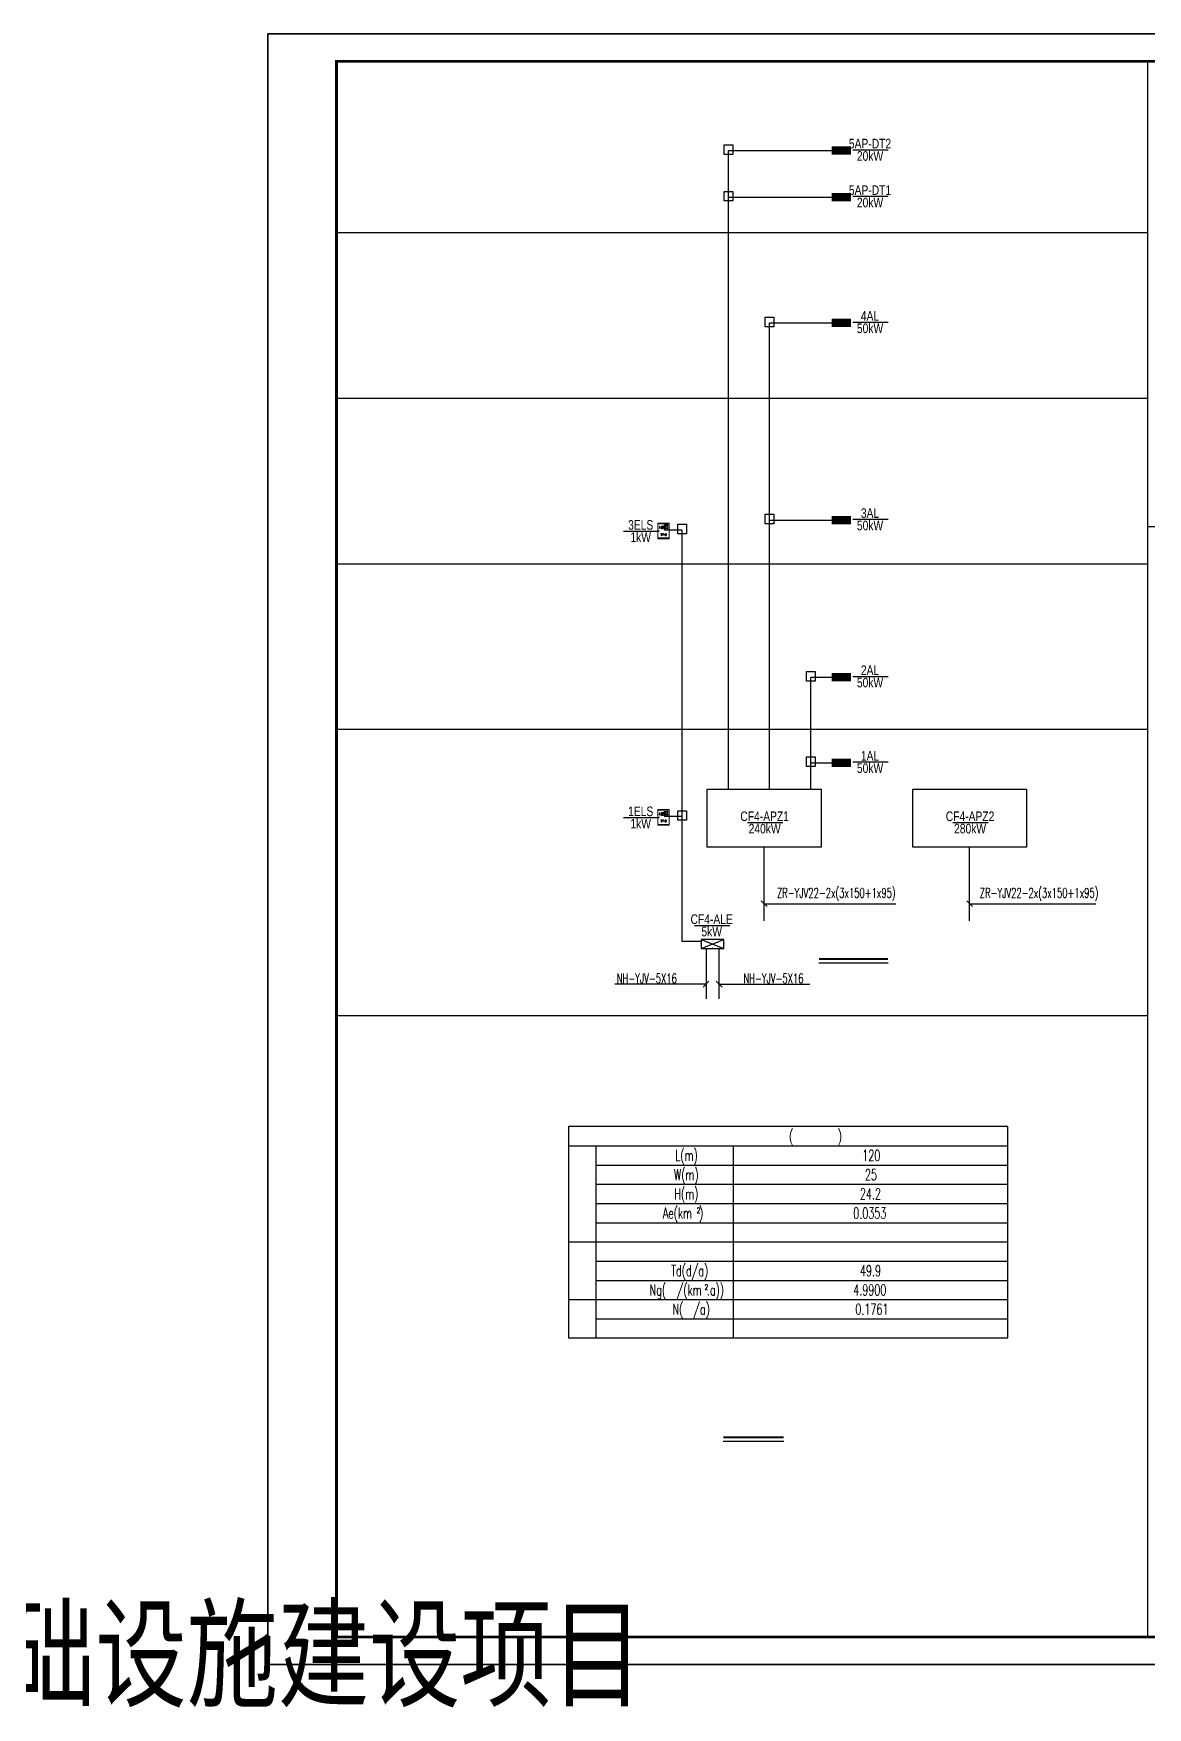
# Model space of a CAD drawing. Extents: x -124594 to 516503, y -3148 to 203159.
# Drawn here: x -11243 to 29318, y 142185 to 203159 of the extents above; entities that cross this region are included whole.
import ezdxf
from ezdxf.enums import TextEntityAlignment as Align

# ---------------------------------------------------------------- set-up
doc = ezdxf.new("R2018")
doc.units = 0
doc.header["$LTSCALE"] = 1000
doc.header["$MEASUREMENT"] = 0
for name, color, linetype in [('DIM-照明', 3, 'Continuous'), ('DIM_SYMB', 3, 'Continuous'), ('EQUIP-箱柜', 3, 'Continuous'), ('EQUIP_箱柜', 3, 'Continuous'), ('LINE_用途', 7, 'Continuous'), ('PUB_TITLE', 4, 'Continuous'), ('TEL_TAB', 7, 'Continuous'), ('TEL_TEXT', 7, 'Continuous'), ('TEXT_用途', 7, 'Continuous'), ('WIRE-照明', 1, 'Continuous'), ('图签目录', 255, 'Continuous'), ('打印框线', 7, 'Continuous'), ('标准打印框线2025-06-19-05-44', 7, 'Continuous')]:
    doc.layers.add(name, color=color, linetype=linetype)
doc.styles.add('_TEL_ATTDEF', font='GBENOR', dxfattribs={"width": 0.8, "height": 3, "bigfont": 'GBCBIG'})
doc.styles.add('_TEL_DIM', font='SIMPLEX', dxfattribs={"width": 0.8, "height": 3.5, "bigfont": 'HZTXT'})
doc.styles.add('HZDF2', font='bzxw.shx', dxfattribs={"width": 0.8, "bigfont": 'bzhz.shx'})
doc.styles.get("Standard").update_dxf_attribs({"font": 'gbenor.shx', "bigfont": 'gbcbig.shx'})
doc.styles.add('宋体', font='宋体.ttf')

# ---------------------------------------------------------------- blocks, each defined once
blk = doc.blocks.new('*U59')
at = {"layer": 'EQUIP_箱柜'}
for p, q in [((0, 135), (675, 135)), ((0, 0), (675, 0))]:
    blk.add_line(p, q, dxfattribs=at)
for points, const_width in [([(0, 68), (675, 68)], 135), ([(0, 135), (0, -135), (675, -135), (675, 135), (0, 135), (0, -135)], 25.7), ([(1, -68), (676, -68)], 135)]:
    blk.add_lwpolyline(points, dxfattribs=dict(at, const_width=const_width))
at = {"color": 7, "style": '_TEL_ATTDEF', "width": 0.8}
blk.add_text('LCP', height=180, dxfattribs=at).set_placement((199, -90))
at = {"layer": 'TEL_TEXT', "color": 7, "style": 'HZDF2', "width": 0.8}
blk.add_text('A', height=200, dxfattribs=at).set_placement((286, -78))
blk = doc.blocks.new('$equip_U$00000189(cyquan-PC)')
at = {"color": 254, "lineweight": 0}
for p, q in [((-0.28, -0.48), (-0.3, -0.48)), ((-0.3, -0.51), (-0.28, -0.51))]:
    blk.add_line(p, q, dxfattribs=at)
at = {"lineweight": 0}
for p, q in [((-0.25, -0.2), (-0.29, -0.35)), ((-0.29, -0.35), (-0.27, -0.35)), ((-0.27, -0.35), (-0.26, -0.3)), ((-0.26, -0.29), (-0.25, -0.23)), ((-0.24, -0.29), (-0.26, -0.29)), ((-0.26, -0.3), (-0.23, -0.3)), ((-0.24, -0.2), (-0.25, -0.2)), ((-0.25, -0.23), (-0.24, -0.29)), ((-0.25, -0.23), (-0.25, -0.23)), ((-0.21, -0.35), (-0.24, -0.2)), ((-0.23, -0.3), (-0.22, -0.35)), ((-0.22, -0.35), (-0.21, -0.35)), ((-0.15, -0.23), (-0.16, -0.23)), ((-0.16, -0.23), (-0.16, -0.25)), ((-0.16, -0.25), (-0.15, -0.25)), ((-0.15, -0.28), (-0.16, -0.29)), ((-0.16, -0.29), (-0.15, -0.29)), ((-0.15, -0.35), (-0.16, -0.35)), ((-0.16, -0.35), (-0.16, -0.37)), ((-0.16, -0.37), (-0.15, -0.37)), ((-0.16, -0.37), (-0.16, -0.37)), ((-0.14, -0.19), (-0.15, -0.19)), ((-0.15, -0.19), (-0.15, -0.2)), ((-0.15, -0.2), (-0.14, -0.2)), ((-0.13, -0.23), (-0.15, -0.23)), ((-0.15, -0.25), (-0.14, -0.25)), ((-0.14, -0.27), (-0.15, -0.28)), ((-0.15, -0.3), (-0.14, -0.29)), ((-0.15, -0.29), (-0.15, -0.3)), ((-0.15, -0.3), (-0.15, -0.3)), ((-0.13, -0.35), (-0.15, -0.35)), ((-0.15, -0.37), (-0.13, -0.37)), ((-0.13, -0.19), (-0.14, -0.19)), ((-0.14, -0.2), (-0.13, -0.2)), ((-0.14, -0.25), (-0.13, -0.25)), ((-0.13, -0.26), (-0.14, -0.27)), ((-0.14, -0.27), (-0.14, -0.27)), ((-0.14, -0.29), (-0.13, -0.28)), ((-0.13, -0.31), (-0.14, -0.31)), ((-0.14, -0.31), (-0.14, -0.33)), ((-0.14, -0.33), (-0.12, -0.33)), ((-0.14, -0.33), (-0.14, -0.33)), ((-0.09, -0.19), (-0.13, -0.19)), ((-0.13, -0.2), (-0.13, -0.21)), ((-0.13, -0.21), (-0.13, -0.22)), ((-0.13, -0.22), (-0.13, -0.23)), ((-0.13, -0.23), (-0.13, -0.23)), ((-0.13, -0.25), (-0.13, -0.26)), ((-0.13, -0.28), (-0.12, -0.26)), ((-0.13, -0.28), (-0.13, -0.28)), ((-0.12, -0.31), (-0.13, -0.31)), ((-0.13, -0.35), (-0.13, -0.35)), ((-0.09, -0.35), (-0.13, -0.35)), ((-0.13, -0.37), (-0.02, -0.37)), ((-0.12, -0.2), (-0.1, -0.2)), ((-0.12, -0.22), (-0.12, -0.2)), ((-0.12, -0.23), (-0.12, -0.22)), ((-0.12, -0.23), (-0.12, -0.23)), ((-0.1, -0.23), (-0.12, -0.23)), ((-0.12, -0.25), (-0.1, -0.25)), ((-0.12, -0.26), (-0.12, -0.25)), ((-0.11, -0.31), (-0.12, -0.31)), ((-0.12, -0.33), (-0.11, -0.32)), ((-0.09, -0.31), (-0.11, -0.31)), ((-0.11, -0.32), (-0.09, -0.32)), ((-0.1, -0.2), (-0.1, -0.23)), ((-0.1, -0.25), (-0.1, -0.26)), ((-0.1, -0.26), (-0.1, -0.27)), ((-0.1, -0.26), (-0.1, -0.26)), ((-0.1, -0.27), (-0.1, -0.29)), ((-0.1, -0.29), (-0.08, -0.29)), ((-0.08, -0.19), (-0.09, -0.19)), ((-0.09, -0.29), (-0.09, -0.3)), ((-0.07, -0.29), (-0.09, -0.29)), ((-0.09, -0.3), (-0.09, -0.31)), ((-0.09, -0.32), (-0.09, -0.35)), ((-0.07, -0.19), (-0.08, -0.19)), ((-0.08, -0.2), (-0.07, -0.2)), ((-0.08, -0.2), (-0.08, -0.2)), ((-0.08, -0.23), (-0.08, -0.2)), ((-0.08, -0.23), (-0.08, -0.25)), ((-0.07, -0.23), (-0.08, -0.23)), ((-0.08, -0.25), (-0.08, -0.23)), ((-0.08, -0.25), (-0.06, -0.25)), ((-0.08, -0.25), (-0.08, -0.25)), ((-0.08, -0.26), (-0.08, -0.25)), ((-0.08, -0.27), (-0.08, -0.26)), ((-0.08, -0.29), (-0.08, -0.27)), ((-0.08, -0.29), (-0.08, -0.29)), ((-0.07, -0.2), (-0.07, -0.19)), ((-0.06, -0.23), (-0.07, -0.23)), ((-0.07, -0.31), (-0.07, -0.29)), ((-0.07, -0.31), (-0.07, -0.31)), ((-0.04, -0.31), (-0.07, -0.31)), ((-0.07, -0.32), (-0.04, -0.32)), ((-0.07, -0.35), (-0.07, -0.32)), ((-0.03, -0.35), (-0.07, -0.35)), ((-0.06, -0.19), (-0.06, -0.2)), ((-0.04, -0.19), (-0.06, -0.19)), ((-0.06, -0.2), (-0.06, -0.22)), ((-0.06, -0.22), (-0.06, -0.24)), ((-0.06, -0.25), (-0.06, -0.23)), ((-0.06, -0.24), (-0.06, -0.25)), ((-0.06, -0.25), (-0.06, -0.27)), ((-0.06, -0.27), (-0.04, -0.27)), ((-0.04, -0.2), (-0.04, -0.19)), ((-0.04, -0.22), (-0.04, -0.2)), ((-0.04, -0.24), (-0.04, -0.22)), ((-0.04, -0.26), (-0.04, -0.24)), ((-0.04, -0.27), (-0.04, -0.26)), ((-0.04, -0.28), (-0.04, -0.29)), ((-0.03, -0.28), (-0.04, -0.28)), ((-0.04, -0.29), (-0.04, -0.3)), ((-0.04, -0.3), (-0.02, -0.3)), ((-0.03, -0.31), (-0.04, -0.31)), ((-0.04, -0.32), (-0.03, -0.33)), ((-0.04, -0.32), (-0.04, -0.32)), ((-0.03, -0.17), (-0.03, -0.18)), ((-0.01, -0.17), (-0.03, -0.17)), ((-0.03, -0.18), (-0.02, -0.19)), ((-0.02, -0.27), (-0.03, -0.28)), ((-0.03, -0.28), (-0.03, -0.28)), ((-0.02, -0.31), (-0.03, -0.31)), ((-0.03, -0.33), (-0.02, -0.33)), ((-0.01, -0.35), (-0.03, -0.35)), ((-0.02, -0.19), (-0.02, -0.2)), ((-0.02, -0.2), (-0.02, -0.27)), ((-0.02, -0.29), (-0.01, -0.28)), ((-0.02, -0.3), (-0.02, -0.29)), ((-0.02, -0.33), (-0.02, -0.31)), ((-0.02, -0.31), (-0.02, -0.31)), ((-0.02, -0.37), (-0.01, -0.37)), ((-0.01, -0.19), (-0.01, -0.17)), ((-0.01, -0.2), (-0.01, -0.19)), ((-0.01, -0.2), (-0.01, -0.2)), ((-0.01, -0.27), (-0.01, -0.2)), ((-0.01, -0.28), (-0.01, -0.27)), ((0, -0.35), (-0.01, -0.35)), ((-0.01, -0.37), (0, -0.37)), ((0, -0.37), (0, -0.35))]:
    blk.add_line(p, q, dxfattribs=at)
at = {"color": 7, "lineweight": 0}
for p, q in [((-0.1, -0.65), (-0.17, -0.65)), ((-0.17, -0.65), (-0.17, -0.67)), ((-0.17, -0.67), (-0.15, -0.67)), ((-0.15, -0.67), (-0.15, -0.81)), ((-0.15, -0.81), (-0.13, -0.81)), ((-0.13, -0.67), (-0.1, -0.67)), ((-0.13, -0.81), (-0.13, -0.67)), ((-0.1, -0.67), (-0.1, -0.65)), ((-0.09, -0.65), (-0.05, -0.74)), ((-0.07, -0.65), (-0.09, -0.65)), ((-0.05, -0.72), (-0.07, -0.65)), ((-0.02, -0.65), (-0.05, -0.72)), ((-0.05, -0.72), (-0.05, -0.72)), ((-0.05, -0.74), (-0.05, -0.81)), ((-0.05, -0.81), (-0.04, -0.81)), ((-0.04, -0.74), (0, -0.65)), ((-0.04, -0.81), (-0.04, -0.74)), ((0, -0.65), (-0.02, -0.65)), ((0.01, -0.72), (0.09, -0.72)), ((0.01, -0.74), (0.01, -0.72)), ((0.09, -0.74), (0.01, -0.74)), ((0.09, -0.72), (0.09, -0.74)), ((0.09, -0.74), (0.09, -0.74)), ((0.1, -0.65), (0.1, -0.81)), ((0.13, -0.65), (0.1, -0.65)), ((0.1, -0.81), (0.13, -0.81)), ((0.12, -0.67), (0.13, -0.67)), ((0.12, -0.79), (0.12, -0.67)), ((0.13, -0.79), (0.12, -0.79)), ((0.14, -0.66), (0.13, -0.65)), ((0.13, -0.67), (0.13, -0.67)), ((0.13, -0.67), (0.14, -0.68)), ((0.14, -0.79), (0.13, -0.79)), ((0.13, -0.81), (0.14, -0.81)), ((0.15, -0.66), (0.14, -0.66)), ((0.14, -0.68), (0.15, -0.68)), ((0.15, -0.78), (0.14, -0.79)), ((0.14, -0.81), (0.15, -0.8)), ((0.16, -0.66), (0.15, -0.66)), ((0.15, -0.68), (0.15, -0.69)), ((0.15, -0.69), (0.16, -0.7)), ((0.16, -0.77), (0.15, -0.78)), ((0.15, -0.78), (0.15, -0.78)), ((0.15, -0.8), (0.16, -0.8)), ((0.17, -0.67), (0.16, -0.66)), ((0.16, -0.7), (0.16, -0.71)), ((0.16, -0.71), (0.16, -0.73)), ((0.16, -0.73), (0.16, -0.74)), ((0.16, -0.74), (0.16, -0.76)), ((0.16, -0.76), (0.16, -0.77)), ((0.16, -0.8), (0.16, -0.79)), ((0.16, -0.79), (0.17, -0.79)), ((0.17, -0.68), (0.17, -0.67)), ((0.17, -0.69), (0.17, -0.68)), ((0.18, -0.71), (0.17, -0.69)), ((0.17, -0.76), (0.18, -0.75)), ((0.17, -0.78), (0.17, -0.76)), ((0.17, -0.79), (0.17, -0.78)), ((0.18, -0.72), (0.18, -0.71)), ((0.18, -0.73), (0.18, -0.72)), ((0.18, -0.75), (0.18, -0.73))]:
    blk.add_line(p, q, dxfattribs=at)
at = {"color": 5, "lineweight": 0}
for p, q in [((0.05, -0.44), (0.05, -0.12)), ((0.05, -0.12), (0.27, -0.12)), ((0.27, -0.44), (0.05, -0.44)), ((0.1, -0.23), (0.1, -0.15)), ((0.1, -0.15), (0.23, -0.15)), ((0.23, -0.23), (0.1, -0.23)), ((0.23, -0.15), (0.23, -0.23)), ((0.27, -0.12), (0.27, -0.44))]:
    blk.add_line(p, q, dxfattribs=at)
at = {"lineweight": 0}
blk.add_lwpolyline([(-0.36, 0), (0.36, 0), (0.36, -0.99), (-0.36, -0.99)], close=True, dxfattribs=at)
for points in [[(-0.36, -0.02), (0.36, -0.02)], [(-0.36, -0.05), (0.36, -0.05)], [(-0.36, -0.94), (0.36, -0.94)], [(-0.36, -0.97), (0.36, -0.97)]]:
    blk.add_lwpolyline(points, dxfattribs=at)
at = {"color": 5, "lineweight": 0}
for centre, radius in [((0.09, -0.3), 0.00495), ((0.09, -0.3), 0.00045), ((0.09, -0.33), 0.00198), ((0.09, -0.35), 0.00198), ((0.13, -0.3), 0.00495), ((0.13, -0.33), 0.0063), ((0.13, -0.37), 0.0063), ((0.13, -0.3), 0.00045), ((0.16, -0.3), 0.00495), ((0.16, -0.3), 0.00045), ((0.16, -0.33), 0.0063), ((0.16, -0.37), 0.0063), ((0.2, -0.3), 0.00495), ((0.2, -0.33), 0.0063), ((0.2, -0.37), 0.0063), ((0.2, -0.3), 0.00045), ((0.23, -0.3), 0.00495), ((0.23, -0.3), 0.00045), ((0.23, -0.33), 0.0063), ((0.23, -0.37), 0.0063)]:
    blk.add_circle(centre, radius, dxfattribs=at)
at = {"color": 254, "lineweight": 0}
for start, end in [(119.1103, 240.8897), (299.1104, 60.8896)]:
    blk.add_arc((-0.29, -0.49), 0.0171, start, end, dxfattribs=at)
at = {"color": 7, "style": '_TEL_DIM', "flags": 1}
for tag in ['A', 'REMARK']:
    blk.add_attdef(tag, text='', height=0.00002, dxfattribs=at).set_placement((0, 0), align=Align.MIDDLE_CENTER)
blk = doc.blocks.new('$equip$00002938')
for p, q in [((-0.75, 0.6), (-0.75, 0)), ((0.75, 0.6), (-0.75, 0.6)), ((-0.75, 0.6), (0.75, 0)), ((-0.75, 0), (0.75, 0.6)), ((-0.75, 0), (0.75, 0)), ((0.75, 0), (0.75, 0.6))]:
    blk.add_line(p, q)
at = {"const_width": 0.05}
blk.add_lwpolyline([(-0.75, 0.6), (-0.75, 0), (0.75, 0), (0.75, 0.6), (-0.75, 0.6), (-0.75, 0)], dxfattribs=at)
for p in [(-0.75, 0.3), (0, 0.6), (0, 0), (0.75, 0.3)]:
    blk.add_point(p)
at = {"color": 7, "style": '_TEL_DIM', "flags": 1}
for tag in ['A', 'REMARK']:
    blk.add_attdef(tag, text='', height=0.00002, dxfattribs=at).set_placement((0, 0), align=Align.MIDDLE_CENTER)
blk = doc.blocks.new('ztwj01_202506190428')
at = {"layer": '图签目录', "lineweight": 30, "width": 0.8, "flags": 104}
for tag, p in [('建设单位', (17900, 1966)), ('工程名称', (25900, 1992)), ('图纸名称', (33900, 2000))]:
    blk.add_attdef(tag, text='', height=300, dxfattribs=at).set_placement(p, align=Align.MIDDLE_CENTER)
at = {"layer": '图签目录', "style": '宋体', "width": 0.8}
for tag, p in [('图纸编号', (40208, 2013)), ('图纸时间', (32025, 1028)), ('设计号', (35900, 1000))]:
    blk.add_attdef(tag, text='', height=300, dxfattribs=at).set_placement(p, align=Align.MIDDLE)
for tag, p in [('65', (37897, 864)), ('3', (40197, 847))]:
    blk.add_attdef(tag, text='', height=300, dxfattribs=at).set_placement(p, align=Align.CENTER)

msp = doc.modelspace()

# ---------------------------------------------------------------- linework, layer by layer
for p, q in [((29318, 202149), (29318, 144749)), ((-210, 195912), (29318, 195912)), ((-210, 189879), (29318, 189879)), ((29318, 185201), (53601, 185201)), ((-210, 183846), (29318, 183846)), ((-210, 177814), (29318, 177814)), ((-210, 167393), (29299, 167393))]:
    msp.add_line(p, q)
for points in [[(13901, 199102), (14216, 199102), (14216, 198754), (13901, 198754)], [(13901, 197407), (14216, 197407), (14216, 197059), (13901, 197059)], [(15401, 192827), (15716, 192827), (15716, 192478), (15401, 192478)], [(15401, 185645), (15716, 185645), (15716, 185296), (15401, 185296)], [(12213, 185282), (12528, 185282), (12528, 184933), (12213, 184933)], [(16901, 179922), (17216, 179922), (17216, 179573), (16901, 179573)], [(16901, 176806), (17216, 176806), (17216, 176457), (16901, 176457)], [(12213, 174849), (12528, 174849), (12528, 174500), (12213, 174500)]]:
    msp.add_lwpolyline(points, close=True)
at = {"layer": 'DIM-照明'}
for p, q in [((15468, 171357), (15255, 171570)), ((15362, 171463), (16185, 171463)), ((16185, 171463), (20150, 171463)), ((22947, 171357), (22735, 171570)), ((22841, 171463), (23664, 171463)), ((23664, 171463), (27438, 171463)), ((12417, 168534), (9924, 168534)), ((13241, 168534), (12417, 168534)), ((13135, 168428), (13347, 168640)), ((13830, 168428), (13618, 168640)), ((13724, 168534), (14548, 168534)), ((14548, 168534), (17018, 168534))]:
    msp.add_line(p, q, dxfattribs=at)
at = {"layer": 'DIM_SYMB', "const_width": 70}
for points in [[(17354, 169447), (19870, 169447)], [(13874, 152027), (16073, 152027)]]:
    msp.add_lwpolyline(points, dxfattribs=at)
at = {"layer": 'DIM_SYMB'}
for points in [[(17354, 169307), (19870, 169307)], [(13874, 151887), (16073, 151887)]]:
    msp.add_lwpolyline(points, dxfattribs=at)
at = {"layer": 'EQUIP_箱柜'}
for points in [[(13290, 175638), (17433, 175638), (17433, 173521), (13290, 173521)], [(20769, 175638), (24913, 175638), (24913, 173521), (20769, 173521)]]:
    msp.add_lwpolyline(points, close=True, dxfattribs=at)
at = {"layer": 'LINE_用途'}
for p, q in [((18588, 198923), (19875, 198923)), ((18588, 197228), (19875, 197228)), ((18588, 192648), (19875, 192648)), ((18588, 185466), (19875, 185466)), ((10239, 185036), (11525, 185036)), ((18588, 179743), (19875, 179743)), ((18588, 176627), (19875, 176627)), ((10239, 174603), (11525, 174603)), ((14752, 174423), (16038, 174423)), ((22231, 174423), (23518, 174423)), ((12824, 170674), (14110, 170674))]:
    msp.add_line(p, q, dxfattribs=at)
at = {"layer": 'PUB_TITLE'}
msp.add_lwpolyline([(-2710, 143749), (81390, 143749), (81390, 203149), (-2710, 203149)], close=True, dxfattribs=at)
at = {"layer": 'PUB_TITLE', "const_width": 100}
msp.add_lwpolyline([(-210, 144749), (80390, 144749), (80390, 202149), (-210, 202149)], close=True, dxfattribs=at)
at = {"layer": 'TEL_TAB'}
msp.add_lwpolyline([(8235, 155644), (24235, 155644), (24235, 163344), (8235, 163344)], close=True, dxfattribs=at)
for points in [[(8235, 162644), (24235, 162644)], [(9235, 162644), (9235, 155644)], [(14235, 162644), (14235, 155644)], [(9235, 161944), (24235, 161944)], [(9235, 161244), (24235, 161244)], [(9235, 160544), (24235, 160544)], [(9235, 159844), (24235, 159844)], [(8235, 159144), (24235, 159144)], [(9235, 158444), (24235, 158444)], [(9235, 157744), (24235, 157744)], [(8235, 157044), (24235, 157044)], [(9235, 156344), (24235, 156344)]]:
    msp.add_lwpolyline(points, dxfattribs=at)
at = {"layer": 'WIRE-照明', "linetype": 'Continuous'}
for p, q in [((14057, 175638), (14057, 198892)), ((14057, 198892), (17832, 198892)), ((14057, 197196), (17832, 197196)), ((15557, 175638), (15557, 192616)), ((15557, 192616), (17832, 192616)), ((15557, 185434), (17832, 185434)), ((12369, 185071), (11855, 185071)), ((12369, 185071), (12369, 170100)), ((17057, 175638), (17057, 179711)), ((17057, 179711), (17832, 179711)), ((17057, 176595), (17832, 176595)), ((12369, 174638), (11855, 174638)), ((15362, 170835), (15362, 173521)), ((22841, 170835), (22841, 173521)), ((13256, 168003), (13256, 169832)), ((13724, 168003), (13724, 169832))]:
    msp.add_line(p, q, dxfattribs=at)
at = {"layer": 'WIRE-照明'}
msp.add_line((12369, 170100), (13070, 170100), dxfattribs=at)
at = {"layer": '打印框线'}
msp.add_lwpolyline([(-2710, 143749), (-2710, 203149), (81390, 203149), (81390, 143749)], close=True, dxfattribs=at)
at = {"layer": '标准打印框线2025-06-19-05-44', "const_width": 20}
msp.add_lwpolyline([(-2710, 143749), (81390, 143749), (81390, 203149), (-2710, 203149)], close=True, dxfattribs=at)

# ---------------------------------------------------------------- block references
at = {"layer": 'EQUIP-箱柜'}
for name, p, xscale, yscale, zscale in [('$equip_U$00000189(cyquan-PC)', (11699, 185326), 576, 576, 576), ('$equip_U$00000189(cyquan-PC)', (11699, 174893), 576, 576, 576), ('$equip$00002938', (13483, 169832), 550, 550, 550)]:
    msp.add_blockref(name, p, dxfattribs=dict(at, xscale=xscale, yscale=yscale, zscale=zscale))
at = {"layer": 'EQUIP_箱柜'}
for p in [(17832, 198892), (17832, 197196), (17832, 192616), (17832, 185434), (17832, 179711), (17832, 176595)]:
    msp.add_blockref('*U59', p, dxfattribs=at)
at = {"layer": '打印框线'}
ref = msp.add_blockref('ztwj01_202506190428', (-124594, 143749), dxfattribs=at)
lines = msp.add_mtext('\\W0.8000;怀化市麻阳苗族自治县省级工业集中区标准化厂房及配套基础设施建设项目', dxfattribs={"layer": '图签目录', "insert": (-98693, 145741), "char_height": 3194.69, "attachment_point": 1})
ref.add_attrib('工程名称', '', (-98693, 145741), dxfattribs={"flags": 104}).embed_mtext(lines)

# ---------------------------------------------------------------- texts
at = {"layer": 'DIM-照明', "color": 7, "style": '_TEL_DIM', "width": 0.64}
for s, p in [('ZR-YJV22-2x(3x150+1x95)', (15826, 171682)), ('ZR-YJV22-2x(3x150+1x95)', (23210, 171682)), ('NH-YJV-5X16', (9992, 168569)), ('NH-YJV-5X16', (14604, 168569))]:
    msp.add_text(s, height=350, dxfattribs=at).set_placement(p)
at = {"layer": 'TEL_TAB', "style": '_TEL_DIM', "width": 0.64}
for s, height, p in [('(', 400, (16267, 162794)), (')', 400, (18038, 162794)), ('L(m)', 400, (12121, 162094)), ('120', 400, (18931, 162094)), ('W(m)', 400, (12078, 161394)), ('25', 400, (19028, 161394)), ('H(m)', 400, (12090, 160694)), ('24.2', 400, (18845, 160694)), ('Ae(km', 400, (11674, 159994)), ('2', 200, (12906, 160194)), (')', 400, (12991, 159994)), ('0.0353', 400, (18602, 159994)), ('Td(d/a)', 400, (11976, 157894)), ('49.9', 400, (18851, 157894)), ('Ng(', 400, (11187, 157194)), ('/(km', 400, (12177, 157194)), ('2', 200, (13189, 157394)), ('.a))', 400, (13274, 157194)), ('4.9900', 400, (18602, 157194)), ('N(', 400, (12023, 156494)), ('/a)', 400, (12782, 156494)), ('0.1761', 400, (18681, 156494))]:
    msp.add_text(s, height=height, dxfattribs=at).set_placement(p)
at = {"layer": 'TEXT_用途', "style": 'HZDF2', "width": 0.8}
for s, p in [('5AP-DT2', (19215, 198972)), ('20kW', (19215, 198522)), ('5AP-DT1', (19215, 197277)), ('20kW', (19215, 196827)), ('4AL', (19215, 192697)), ('50kW', (19215, 192247)), ('3ELS', (10865, 185085)), ('50kW', (19215, 185065)), ('3AL', (19215, 185515)), ('1kW', (10865, 184635)), ('2AL', (19215, 179792)), ('50kW', (19215, 179342)), ('1AL', (19215, 176676)), ('50kW', (19215, 176226)), ('1ELS', (10865, 174652)), ('1kW', (10865, 174202)), ('CF4-APZ1', (15378, 174472)), ('240kW', (15378, 174022)), ('CF4-APZ2', (22858, 174472)), ('280kW', (22858, 174022)), ('CF4-ALE', (13450, 170723)), ('5kW', (13450, 170273))]:
    msp.add_text(s, height=350, dxfattribs=at).set_placement(p, align=Align.CENTER)

doc.saveas('drawing.dxf')
